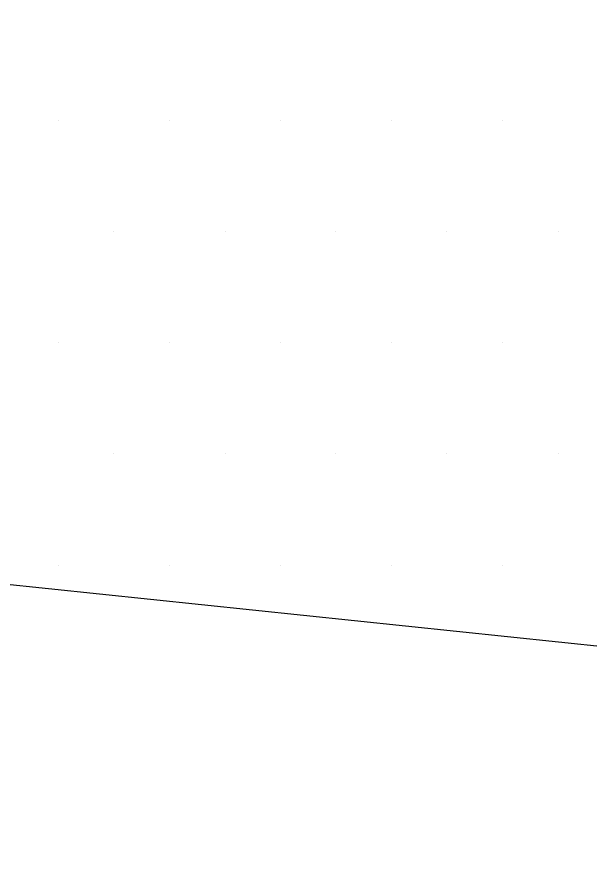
# Model space of a CAD drawing. Header units: millimetres. Extents: x -1573 to 210, y -360 to 557.
# Drawn here: x -500.7591 to -500.4747, y 29.2811 to 29.6951 of the extents above; entities that cross this region are included whole.
import ezdxf

# ---------------------------------------------------------------- set-up
doc = ezdxf.new("R2010")
doc.units = ezdxf.units.MM
doc.header["$LTSCALE"] = 2
doc.linetypes.add('CACHEX2', pattern=[0.75, 0.5, -0.25])
for name, color, linetype in [('CALQUE_7', 4, 'Continuous'), ('CARTOUCHE', 7, 'Continuous'), ('rosace', 7, 'Continuous')]:
    doc.layers.add(name, color=color, linetype=linetype)

# ---------------------------------------------------------------- blocks, each defined once
blk = doc.blocks.new('A$C715108E3')
at = {"layer": 'CALQUE_7', "color": 131}
for p, q in [((-18.23043, -2.68975), (-18.23043, -2.68975)), ((-18.13897, -2.68975), (-18.13897, -2.68975)), ((-18.04714, -2.68975), (-18.04714, -2.68975)), ((-17.95512, -2.68975), (-17.95512, -2.68975)), ((-17.86385, -2.68975), (-17.86385, -2.68975)), ((-18.1847, -2.78196), (-18.1847, -2.78196)), ((-18.09268, -2.78196), (-18.09268, -2.78196)), ((-18.00141, -2.78196), (-18.00141, -2.78196)), ((-17.90939, -2.78196), (-17.90939, -2.78196)), ((-17.81756, -2.78196), (-17.81756, -2.78196)), ((-18.23043, -2.87361), (-18.23043, -2.87361)), ((-18.13897, -2.87361), (-18.13897, -2.87361)), ((-18.04714, -2.87361), (-18.04714, -2.87361)), ((-17.95512, -2.87361), (-17.95512, -2.87361)), ((-17.86385, -2.87361), (-17.86385, -2.87361)), ((-18.1847, -2.96488), (-18.1847, -2.96488)), ((-18.09268, -2.96488), (-18.09268, -2.96488)), ((-18.00141, -2.96488), (-18.00141, -2.96488)), ((-17.90939, -2.96488), (-17.90939, -2.96488)), ((-17.81756, -2.96488), (-17.81756, -2.96488)), ((-18.23043, -3.05727), (-18.23043, -3.05727)), ((-18.13897, -3.05727), (-18.13897, -3.05727)), ((-18.04714, -3.05727), (-18.04714, -3.05727)), ((-17.95512, -3.05727), (-17.95512, -3.05727)), ((-17.86385, -3.05727), (-17.86385, -3.05727))]:
    blk.add_line(p, q, dxfattribs=at)
blk.add_lwpolyline([(-17.42418, -1.45732), (-18.41522, -2.56906), (-18.65661, -2.93114), (-18.70496, -3.02785), (-11.98732, -3.7284), (-11.06956, -3.39012), (-10.63457, -2.93114), (-6.88594, 2.3168), (-8.57734, 2.3168), (-9.01233, 2.26882), (-11.52516, -1.28228), (-12.70905, 1.3505), (-13.41016, 1.1331), (-14.13489, 0.79501), (-14.15888, 0.67431), (-12.951, -2.00663)], close=True, dxfattribs=at)
blk = doc.blocks.new('A$C581E6685')
at = {"layer": 'rosace', "color": 32, "linetype": 'CACHEX2', "ltscale": 1.5}
blk.add_ellipse((-38.05384, 23.81385), major_axis=(-19.03106, -3.53396), ratio=0.590567, dxfattribs=at)
at = {"layer": 'rosace', "color": 32}
blk.add_ellipse((-37.61436, 23.84992), major_axis=(-13.57677, -4.28389), ratio=0.791971, dxfattribs=at)
at = {"layer": 'CARTOUCHE'}
blk.add_blockref('A$C715108E3', (-31.67392, 36.3189), dxfattribs=at)

msp = doc.modelspace()

# ---------------------------------------------------------------- linework, layer by layer
at = {"layer": 'CARTOUCHE'}
msp.add_rational_spline([(-508.06649, 33.7081), (-508.06649, 22.81694), (-508.06649, 11.92578), (-508.06649, 8.08578), (-504.22649, 8.08578), (-458.68722, 8.08578), (-413.14796, 8.08578), (-409.30796, 8.08578), (-409.30796, 11.92578), (-409.30796, 22.81694), (-409.30796, 33.7081), (-409.30796, 37.5481), (-413.14796, 37.5481), (-458.68722, 37.5481), (-504.22649, 37.5481), (-508.06649, 37.5481), (-508.06649, 33.7081)], [1, 1, 1, 0.707106781187, 1, 1, 1, 0.707106781187, 1, 1, 1, 0.707106781187, 1, 1, 1, 0.707106781187, 1], degree=2, knots=[0, 0, 0, 1, 1, 2.570796, 2.570796, 3.570796, 3.570796, 5.141593, 5.141593, 6.141593, 6.141593, 7.712389, 7.712389, 8.712389, 8.712389, 10.283185, 10.283185, 10.283185], dxfattribs=at)

# ---------------------------------------------------------------- block references
at = {"layer": 'CARTOUCHE', "xscale": 0.6, "yscale": 0.6, "zscale": 0.6}
msp.add_blockref('A$C581E6685', (-470.79575, 9.46636), dxfattribs=at)

doc.saveas('drawing.dxf')
